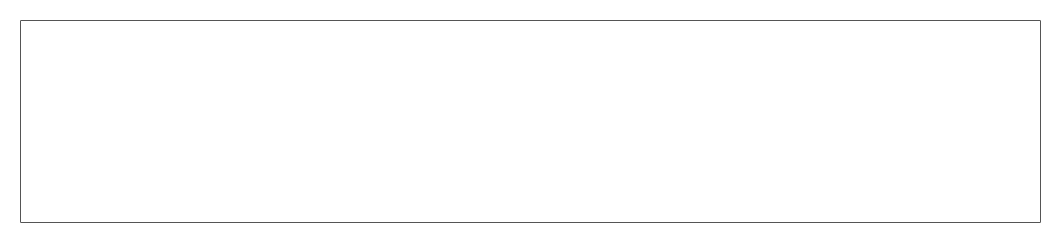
# Model space of a CAD drawing. Extents: x 345 to 667, y 367 to 430.
import ezdxf

# ---------------------------------------------------------------- set-up
doc = ezdxf.new("R2010")
doc.units = 0
doc.layers.add('087774-1ROU_GBR', color=7, linetype='CONTINUOUS')

msp = doc.modelspace()

# ---------------------------------------------------------------- linework, layer by layer
at = {"layer": '087774-1ROU_GBR', "const_width": 0.2}
msp.add_lwpolyline([(345.1225, 366.61725), (666.4325, 366.61725), (666.4325, 430.11725), (345.1225, 430.11725), (345.1225, 366.61725)], dxfattribs=at)

doc.saveas('drawing.dxf')
